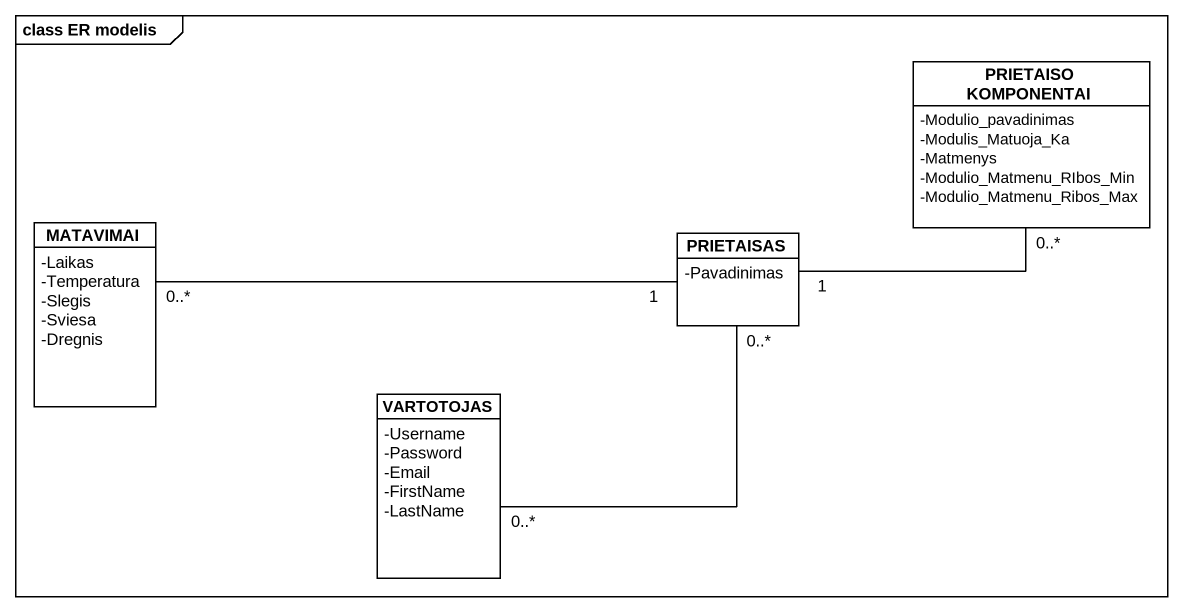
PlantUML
@startuml
mainframe class ER modelis
hide circle
hide empty members
skinparam classAttributeIconSize 0
class "PRIETAISO KOMPONENTAI" as PRIETAISO_KOMPONENTAI {
  -Modulio_pavadinimas
  -Modulis_Matuoja_Ka
  -Matmenys
  -Modulio_Matmenu_RIbos_Min
  -Modulio_Matmenu_Ribos_Max
}
class MATAVIMAI {
  -Laikas
  -Temperatura
  -Slegis
  -Sviesa
  -Dregnis
}
class PRIETAISAS {
  -Pavadinimas
}
class VARTOTOJAS {
  -Username
  -Password
  -Email
  -FirstName
  -LastName
}
PRIETAISO_KOMPONENTAI "0..*" -left- "1" PRIETAISAS
PRIETAISAS "1" -left- "0..*" MATAVIMAI
PRIETAISAS "0..*" -- "0..*" VARTOTOJAS
@enduml
